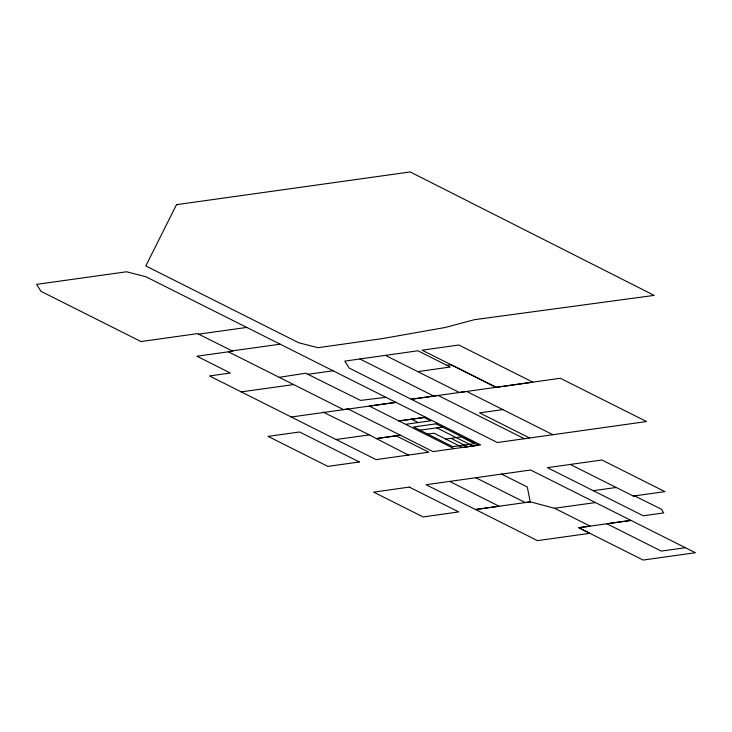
<?xml version="1.0" encoding="UTF-8"?>
<svg xmlns="http://www.w3.org/2000/svg" width="732" height="732" viewBox="0 0 732 732"><rect width="100%" height="100%" fill="white"/><g stroke="black" fill="none" stroke-linecap="round" stroke-linejoin="round"><path stroke-width="1.1" d="M279.185 377.319L305.692 373.21L360.492 400.404L385.984 397.339M291.254 417.002L396.003 402.371L369.239 406.031L454.032 448.643M459.284 392.471L466.641 391.428L552.907 434.717L646.557 421.541L560.3 378.252L411.274 399.269M376.413 438.56L396.067 435.769L428.778 452.193L376.083 459.614L209.498 375.946L230.351 373.027L196.926 356.21L232.785 351.204L197.549 333.618L141.011 341.56L40.946 291.309L36.6 284.364L126.526 271.782L145.723 276.669L480.631 444.891L432.978 451.598L347.938 408.895M417.762 371.618L450.262 367.016L417.899 350.774L344.79 361.114L349.182 368.077L497.376 442.531L552.907 434.717M411.183 399.242L438.129 395.463L524.341 438.724M496.131 387.338L532.85 382.168L458.799 345.001L422.099 350.189L496.131 387.338L451.132 364.756L446.923 365.35M502.857 409.609L479.552 412.875L529.611 438.001M336.07 439.52L369.321 434.881L323.178 412.134M376.504 438.587L400.367 435.201M685.381 547.71L530.636 470.017L426.07 484.721L537.498 540.646L589.855 533.308L578.728 527.717L631.011 520.406L606.874 523.773L661.243 551.086L685.381 547.71L695.4 552.733L643.117 560.053L578.728 527.717L590.129 526.134L554.618 508.301L530.27 501.823L525.228 502.536L475.782 477.722M198.637 334.149L246.775 327.424M232.136 350.884L280.155 344.186M307.879 374.308L333.097 370.776M241.258 391.885L293.633 384.565M348.029 408.923L343.409 409.572L228.393 351.817M398.967 420.973L424.148 417.46L430.819 420.808L405.638 424.331M427.735 434.085L434.03 433.207L462.368 447.435L478.115 445.239L461.444 436.867L445.697 439.063M593.194 490.669L616.207 487.485M475.434 509.509L499.014 506.205L449.594 481.4M475.526 509.536L530.371 501.85M633.262 496.067L664.931 491.639L601.914 459.998L547.417 467.666L643.263 515.786L663.741 512.912L661.417 509.207L634.681 495.921L633.363 496.095L570.301 464.454M554.517 508.273L595.5 502.564M398.839 420.909L425.695 417.277M419.939 430.169L442.494 427.076M385.398 355.377L459.385 392.498M359.888 358.982L433.838 396.094M436.803 427.863L472.863 445.971M450.949 438.331L467.62 446.703M411.558 419.216L418.228 422.574M501.594 474.098L527.296 487L530.27 501.823M369.23 434.854L408.392 455.075M176.513 204.658L145.796 265.945L298.83 342.814L318.036 347.691L382.626 338.568L445.239 327.478L474.473 319.683L654.188 295.389L410.204 171.947L176.513 204.658M359.311 461.974L327.872 466.394L268.086 436.382L299.58 431.981L359.311 461.974M409.334 487.091L373.668 492.114L423.096 516.938L458.763 511.915L409.334 487.091M436.043 423.837L413.58 426.976L452.742 446.648L475.205 443.51L436.043 423.837"/></g></svg>
